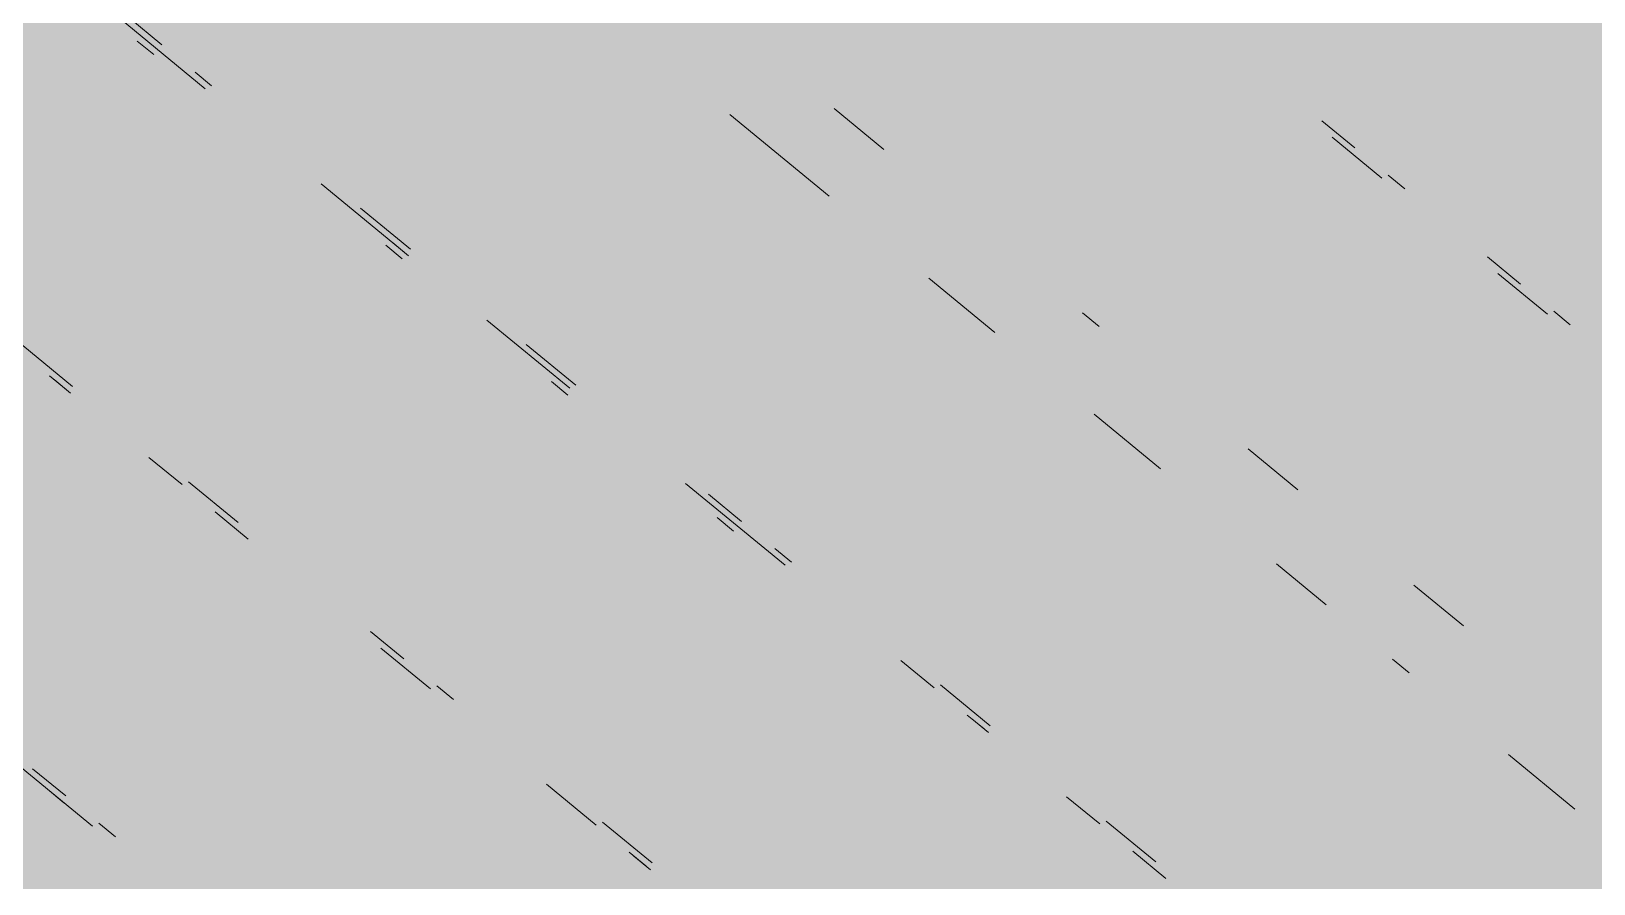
# Model space of a CAD drawing. Header units: millimetres. Extents: x 5 to 1315, y 5 to 292.
# Drawn here: x 1197.866 to 1200.957, y 91.108 to 92.795 of the extents above; entities that cross this region are included whole.
import ezdxf

# ---------------------------------------------------------------- set-up
doc = ezdxf.new("R2010")
doc.units = ezdxf.units.MM
doc.layers.add('EXISTING', color=7, linetype='Continuous')
doc.layers.add('IMAGES', color=7, linetype='Continuous')

# ---------------------------------------------------------------- blocks, each defined once
blk = doc.blocks.new('SHEET_03')
at = {"layer": 'EXISTING', "color": 250, "lineweight": 9}
for p, q in [((298.0139, 92.8425), (298.2105, 92.6809)), ((298.1247, 92.7676), (298.0591, 92.8214)), ((298.1088, 92.7483), (298.076, 92.7752)), ((298.2229, 92.6868), (298.1902, 92.7137)), ((299.2482, 92.6296), (299.4448, 92.468)), ((299.5525, 92.5609), (299.4542, 92.6417)), ((300.4846, 92.5637), (300.4191, 92.6176)), ((300.4393, 92.5848), (300.5376, 92.504)), ((300.5829, 92.4829), (300.5501, 92.5099)), ((298.4398, 92.4924), (298.6036, 92.3577)), ((298.6161, 92.3636), (298.5178, 92.4444)), ((298.6002, 92.3443), (298.5675, 92.3712)), ((298.6127, 92.3502), (298.58, 92.3771)), ((300.8122, 92.2944), (300.7467, 92.3483)), ((299.6414, 92.3064), (299.7724, 92.1986)), ((300.767, 92.3155), (300.8653, 92.2347)), ((299.9785, 92.2107), (299.9457, 92.2377)), ((300.9105, 92.2136), (300.8778, 92.2406)), ((298.7674, 92.223), (298.9313, 92.0884)), ((297.9476, 92.0921), (297.8493, 92.1729)), ((298.9437, 92.0942), (298.8455, 92.175)), ((297.9024, 92.1131), (297.9351, 92.0862)), ((297.9442, 92.0786), (297.9115, 92.1056)), ((298.9279, 92.075), (298.8951, 92.1019)), ((299.969, 92.037), (300.1001, 91.9293)), ((298.099, 91.9515), (298.1645, 91.8977)), ((300.3716, 91.8875), (300.2733, 91.9683)), ((298.2753, 91.8227), (298.177, 91.9035)), ((299.1606, 91.8999), (299.3572, 91.7383)), ((299.2714, 91.8249), (299.2059, 91.8788)), ((298.23, 91.8438), (298.2955, 91.7899)), ((299.2555, 91.8056), (299.2227, 91.8326)), ((299.3697, 91.7441), (299.3369, 91.7711)), ((300.3294, 91.7408), (300.4277, 91.66)), ((300.6993, 91.6182), (300.601, 91.699)), ((298.6029, 91.5534), (298.5374, 91.6073)), ((298.5577, 91.5745), (298.6559, 91.4937)), ((299.5865, 91.5497), (299.6521, 91.4959)), ((300.5588, 91.5522), (300.5915, 91.5253)), ((298.7012, 91.4726), (298.6684, 91.4995)), ((299.7628, 91.4209), (299.6645, 91.5017)), ((299.7176, 91.442), (299.7503, 91.4151)), ((299.7594, 91.4075), (299.7267, 91.4344)), ((300.7881, 91.3637), (300.9192, 91.256)), ((297.8237, 91.3568), (297.9875, 91.2222)), ((297.9344, 91.2819), (297.8689, 91.3358)), ((298.8853, 91.3051), (298.9836, 91.2243)), ((297.931, 91.2685), (297.8983, 91.2954)), ((299.9142, 91.2804), (299.9797, 91.2265)), ((298.0327, 91.2011), (298, 91.228)), ((299.0944, 91.1494), (298.9961, 91.2302)), ((300.0905, 91.1516), (299.9922, 91.2324)), ((299.0491, 91.1705), (299.0819, 91.1435)), ((299.091, 91.136), (299.0582, 91.1629)), ((300.0452, 91.1727), (300.1107, 91.1188))]:
    blk.add_line(p, q, dxfattribs=at)
at = {"layer": 'IMAGES', "color": 7}
for points in [[(297.3327, 92.7366), (298.0073, 92.7366), (297.3327, 92.833), (298.0073, 92.833)], [(298.0073, 92.7366), (298.2, 92.7366), (298.0073, 92.833), (298.2, 92.833)], [(298.2, 92.7366), (298.7782, 92.7366), (298.2, 92.833), (298.7782, 92.833)], [(298.7782, 92.7366), (298.8745, 92.7366), (298.7782, 92.833), (298.8745, 92.833)], [(298.8745, 92.6402), (298.9709, 92.6402), (298.8745, 92.833), (298.9709, 92.833)], [(298.9709, 92.7366), (299.3564, 92.7366), (298.9709, 92.833), (299.3564, 92.833)], [(299.3564, 92.7366), (299.4527, 92.7366), (299.3564, 92.833), (299.4527, 92.833)], [(299.4527, 92.7366), (299.5491, 92.7366), (299.4527, 92.833), (299.5491, 92.833)], [(299.5491, 92.7366), (299.9345, 92.7366), (299.5491, 92.833), (299.9345, 92.833)], [(299.9345, 92.7366), (300.0309, 92.7366), (299.9345, 92.833), (300.0309, 92.833)], [(300.0309, 92.7366), (300.1273, 92.7366), (300.0309, 92.833), (300.1273, 92.833)], [(300.1273, 92.7366), (300.2236, 92.7366), (300.1273, 92.833), (300.2236, 92.833)], [(300.2236, 92.7366), (300.32, 92.7366), (300.2236, 92.833), (300.32, 92.833)], [(300.32, 92.7366), (300.4164, 92.7366), (300.32, 92.833), (300.4164, 92.833)], [(300.4164, 92.7366), (300.9945, 92.7366), (300.4164, 92.833), (300.9945, 92.833)], [(297.4291, 92.6402), (298.1036, 92.6402), (297.4291, 92.7366), (298.1036, 92.7366)], [(298.1036, 92.6402), (298.2964, 92.6402), (298.1036, 92.7366), (298.2964, 92.7366)], [(298.2964, 92.6402), (298.3927, 92.6402), (298.2964, 92.7366), (298.3927, 92.7366)], [(298.3927, 92.6402), (298.4891, 92.6402), (298.3927, 92.7366), (298.4891, 92.7366)], [(298.4891, 92.6402), (298.8745, 92.6402), (298.4891, 92.7366), (298.8745, 92.7366)], [(298.9709, 92.6402), (299.1636, 92.6402), (298.9709, 92.7366), (299.1636, 92.7366)], [(299.1636, 92.6402), (299.26, 92.6402), (299.1636, 92.7366), (299.26, 92.7366)], [(299.26, 92.6402), (299.3564, 92.6402), (299.26, 92.7366), (299.3564, 92.7366)], [(299.3564, 92.6402), (299.4527, 92.6402), (299.3564, 92.7366), (299.4527, 92.7366)], [(299.4527, 92.6402), (299.5491, 92.6402), (299.4527, 92.7366), (299.5491, 92.7366)], [(299.5491, 92.6402), (299.6455, 92.6402), (299.5491, 92.7366), (299.6455, 92.7366)], [(299.6455, 92.6402), (300.0309, 92.6402), (299.6455, 92.7366), (300.0309, 92.7366)], [(300.0309, 92.6402), (300.1273, 92.6402), (300.0309, 92.7366), (300.1273, 92.7366)], [(300.1273, 92.6402), (300.2236, 92.6402), (300.1273, 92.7366), (300.2236, 92.7366)], [(300.2236, 92.6402), (300.4164, 92.6402), (300.2236, 92.7366), (300.4164, 92.7366)], [(300.4164, 92.6402), (300.5127, 92.6402), (300.4164, 92.7366), (300.5127, 92.7366)], [(300.5127, 92.6402), (300.6091, 92.6402), (300.5127, 92.7366), (300.6091, 92.7366)], [(300.6091, 92.6402), (301.0909, 92.6402), (300.6091, 92.7366), (301.0909, 92.7366)], [(297.6218, 92.5438), (298.1036, 92.5438), (297.6218, 92.6402), (298.1036, 92.6402)], [(298.1036, 92.5438), (298.2, 92.5438), (298.1036, 92.6402), (298.2, 92.6402)], [(298.2, 92.5438), (298.2964, 92.5438), (298.2, 92.6402), (298.2964, 92.6402)], [(298.2964, 92.5438), (298.3927, 92.5438), (298.2964, 92.6402), (298.3927, 92.6402)], [(298.3927, 92.5438), (298.4891, 92.5438), (298.3927, 92.6402), (298.4891, 92.6402)], [(298.4891, 92.5438), (298.5855, 92.5438), (298.4891, 92.6402), (298.5855, 92.6402)], [(298.5855, 92.5438), (298.9709, 92.5438), (298.5855, 92.6402), (298.9709, 92.6402)], [(298.9709, 92.5438), (299.0673, 92.5438), (298.9709, 92.6402), (299.0673, 92.6402)], [(299.0673, 92.5438), (299.1636, 92.5438), (299.0673, 92.6402), (299.1636, 92.6402)], [(299.1636, 92.5438), (299.26, 92.5438), (299.1636, 92.6402), (299.26, 92.6402)], [(299.26, 92.5438), (299.3564, 92.5438), (299.26, 92.6402), (299.3564, 92.6402)], [(299.3564, 92.5438), (299.4527, 92.5438), (299.3564, 92.6402), (299.4527, 92.6402)], [(299.4527, 92.5438), (299.5491, 92.5438), (299.4527, 92.6402), (299.5491, 92.6402)], [(299.5491, 92.5438), (299.6455, 92.5438), (299.5491, 92.6402), (299.6455, 92.6402)], [(299.6455, 92.5438), (299.7418, 92.5438), (299.6455, 92.6402), (299.7418, 92.6402)], [(299.7418, 92.5438), (300.2236, 92.5438), (299.7418, 92.6402), (300.2236, 92.6402)], [(300.2236, 92.5438), (300.32, 92.5438), (300.2236, 92.6402), (300.32, 92.6402)], [(300.32, 92.5438), (300.5127, 92.5438), (300.32, 92.6402), (300.5127, 92.6402)], [(300.5127, 92.5438), (300.6091, 92.5438), (300.5127, 92.6402), (300.6091, 92.6402)], [(300.6091, 92.5438), (300.7055, 92.5438), (300.6091, 92.6402), (300.7055, 92.6402)], [(300.7055, 92.5438), (301.1873, 92.5438), (300.7055, 92.6402), (301.1873, 92.6402)], [(297.7182, 92.4474), (298.2, 92.4474), (297.7182, 92.5438), (298.2, 92.5438)], [(298.2, 92.4474), (298.2964, 92.4474), (298.2, 92.5438), (298.2964, 92.5438)], [(298.2964, 92.4474), (298.3927, 92.4474), (298.2964, 92.5438), (298.3927, 92.5438)], [(298.3927, 92.4474), (298.5855, 92.4474), (298.3927, 92.5438), (298.5855, 92.5438)], [(298.5855, 92.4474), (298.6818, 92.4474), (298.5855, 92.5438), (298.6818, 92.5438)], [(298.6818, 92.4474), (299.1636, 92.4474), (298.6818, 92.5438), (299.1636, 92.5438)], [(299.1636, 92.4474), (299.26, 92.4474), (299.1636, 92.5438), (299.26, 92.5438)], [(299.26, 92.4474), (299.3564, 92.4474), (299.26, 92.5438), (299.3564, 92.5438)], [(299.3564, 92.4474), (299.4527, 92.4474), (299.3564, 92.5438), (299.4527, 92.5438)], [(299.4527, 92.4474), (299.5491, 92.4474), (299.4527, 92.5438), (299.5491, 92.5438)], [(299.5491, 92.4474), (299.6455, 92.4474), (299.5491, 92.5438), (299.6455, 92.5438)], [(299.6455, 92.4474), (299.7418, 92.4474), (299.6455, 92.5438), (299.7418, 92.5438)], [(299.7418, 92.4474), (299.8382, 92.4474), (299.7418, 92.5438), (299.8382, 92.5438)], [(299.8382, 92.4474), (300.32, 92.4474), (299.8382, 92.5438), (300.32, 92.5438)], [(300.32, 92.4474), (300.4164, 92.4474), (300.32, 92.5438), (300.4164, 92.5438)], [(300.4164, 92.4474), (300.6091, 92.4474), (300.4164, 92.5438), (300.6091, 92.5438)], [(300.6091, 92.4474), (300.7055, 92.4474), (300.6091, 92.5438), (300.7055, 92.5438)], [(300.7055, 92.4474), (300.8018, 92.4474), (300.7055, 92.5438), (300.8018, 92.5438)], [(300.8018, 92.4474), (301.2836, 92.4474), (300.8018, 92.5438), (301.2836, 92.5438)], [(297.8145, 92.351), (298.2964, 92.351), (297.8145, 92.4474), (298.2964, 92.4474)], [(298.2964, 92.351), (298.3927, 92.351), (298.2964, 92.4474), (298.3927, 92.4474)], [(298.3927, 92.351), (298.4891, 92.351), (298.3927, 92.4474), (298.4891, 92.4474)], [(298.4891, 92.351), (298.6818, 92.351), (298.4891, 92.4474), (298.6818, 92.4474)], [(298.6818, 92.351), (298.7782, 92.351), (298.6818, 92.4474), (298.7782, 92.4474)], [(298.7782, 92.351), (298.8745, 92.351), (298.7782, 92.4474), (298.8745, 92.4474)], [(298.8745, 92.351), (299.26, 92.351), (298.8745, 92.4474), (299.26, 92.4474)], [(299.26, 92.351), (299.3564, 92.351), (299.26, 92.4474), (299.3564, 92.4474)], [(299.3564, 92.351), (299.4527, 92.351), (299.3564, 92.4474), (299.4527, 92.4474)], [(299.4527, 92.351), (299.5491, 92.351), (299.4527, 92.4474), (299.5491, 92.4474)], [(299.5491, 92.351), (299.7418, 92.351), (299.5491, 92.4474), (299.7418, 92.4474)], [(299.7418, 92.351), (299.8382, 92.351), (299.7418, 92.4474), (299.8382, 92.4474)], [(299.8382, 92.351), (299.9345, 92.351), (299.8382, 92.4474), (299.9345, 92.4474)], [(299.9345, 92.351), (300.0309, 92.351), (299.9345, 92.4474), (300.0309, 92.4474)], [(300.0309, 92.351), (300.4164, 92.351), (300.0309, 92.4474), (300.4164, 92.4474)], [(300.4164, 92.351), (300.5127, 92.351), (300.4164, 92.4474), (300.5127, 92.4474)], [(300.5127, 92.2546), (300.6091, 92.2546), (300.5127, 92.4474), (300.6091, 92.4474)], [(300.6091, 92.351), (300.8018, 92.351), (300.6091, 92.4474), (300.8018, 92.4474)], [(300.8018, 92.351), (300.8982, 92.351), (300.8018, 92.4474), (300.8982, 92.4474)], [(300.8982, 92.351), (301.38, 92.351), (300.8982, 92.4474), (301.38, 92.4474)], [(297.8145, 92.2546), (297.9109, 92.2546), (297.8145, 92.351), (297.9109, 92.351)], [(297.9109, 92.2546), (298.3927, 92.2546), (297.9109, 92.351), (298.3927, 92.351)], [(298.3927, 92.2546), (298.4891, 92.2546), (298.3927, 92.351), (298.4891, 92.351)], [(298.4891, 92.2546), (298.5855, 92.2546), (298.4891, 92.351), (298.5855, 92.351)], [(298.5855, 92.2546), (298.7782, 92.2546), (298.5855, 92.351), (298.7782, 92.351)], [(298.7782, 92.2546), (298.8745, 92.2546), (298.7782, 92.351), (298.8745, 92.351)], [(298.8745, 92.2546), (298.9709, 92.2546), (298.8745, 92.351), (298.9709, 92.351)], [(298.9709, 92.2546), (299.3564, 92.2546), (298.9709, 92.351), (299.3564, 92.351)], [(299.3564, 92.2546), (299.4527, 92.2546), (299.3564, 92.351), (299.4527, 92.351)], [(299.4527, 92.2546), (299.5491, 92.2546), (299.4527, 92.351), (299.5491, 92.351)], [(299.5491, 92.2546), (299.6455, 92.2546), (299.5491, 92.351), (299.6455, 92.351)], [(299.6455, 92.2546), (299.7418, 92.2546), (299.6455, 92.351), (299.7418, 92.351)], [(299.7418, 92.2546), (299.8382, 92.2546), (299.7418, 92.351), (299.8382, 92.351)], [(299.8382, 92.2546), (299.9345, 92.2546), (299.8382, 92.351), (299.9345, 92.351)], [(299.9345, 92.2546), (300.1273, 92.2546), (299.9345, 92.351), (300.1273, 92.351)], [(300.1273, 92.2546), (300.5127, 92.2546), (300.1273, 92.351), (300.5127, 92.351)], [(300.6091, 92.2546), (300.7055, 92.2546), (300.6091, 92.351), (300.7055, 92.351)], [(300.7055, 92.2546), (300.8018, 92.2546), (300.7055, 92.351), (300.8018, 92.351)], [(300.8018, 92.2546), (300.8982, 92.2546), (300.8018, 92.351), (300.8982, 92.351)], [(300.8982, 92.2546), (300.9945, 92.2546), (300.8982, 92.351), (300.9945, 92.351)], [(297.8145, 92.1582), (297.9109, 92.1582), (297.8145, 92.2546), (297.9109, 92.2546)], [(297.9109, 92.1582), (298.4891, 92.1582), (297.9109, 92.2546), (298.4891, 92.2546)], [(298.4891, 92.1582), (298.5855, 92.1582), (298.4891, 92.2546), (298.5855, 92.2546)], [(298.5855, 92.1582), (298.6818, 92.1582), (298.5855, 92.2546), (298.6818, 92.2546)], [(298.6818, 92.1582), (298.8745, 92.1582), (298.6818, 92.2546), (298.8745, 92.2546)], [(298.8745, 92.1582), (298.9709, 92.1582), (298.8745, 92.2546), (298.9709, 92.2546)], [(298.9709, 92.1582), (299.0673, 92.1582), (298.9709, 92.2546), (299.0673, 92.2546)], [(299.0673, 92.1582), (299.5491, 92.1582), (299.0673, 92.2546), (299.5491, 92.2546)], [(299.5491, 92.1582), (299.6455, 92.1582), (299.5491, 92.2546), (299.6455, 92.2546)], [(299.6455, 92.1582), (299.7418, 92.1582), (299.6455, 92.2546), (299.7418, 92.2546)], [(299.7418, 92.1582), (299.8382, 92.1582), (299.7418, 92.2546), (299.8382, 92.2546)], [(299.8382, 92.1582), (299.9345, 92.1582), (299.8382, 92.2546), (299.9345, 92.2546)], [(299.9345, 92.1582), (300.0309, 92.1582), (299.9345, 92.2546), (300.0309, 92.2546)], [(300.0309, 92.1582), (300.1273, 92.1582), (300.0309, 92.2546), (300.1273, 92.2546)], [(300.1273, 92.1582), (300.2236, 92.1582), (300.1273, 92.2546), (300.2236, 92.2546)], [(300.2236, 92.1582), (300.6091, 92.1582), (300.2236, 92.2546), (300.6091, 92.2546)], [(300.6091, 92.1582), (300.8018, 92.1582), (300.6091, 92.2546), (300.8018, 92.2546)], [(300.8018, 92.1582), (300.9945, 92.1582), (300.8018, 92.2546), (300.9945, 92.2546)], [(297.8145, 92.0618), (298.0073, 92.0618), (297.8145, 92.1582), (298.0073, 92.1582)], [(298.0073, 92.0618), (298.1036, 92.0618), (298.0073, 92.1582), (298.1036, 92.1582)], [(298.1036, 92.0618), (298.2, 92.0618), (298.1036, 92.1582), (298.2, 92.1582)], [(298.2, 92.0618), (298.6818, 92.0618), (298.2, 92.1582), (298.6818, 92.1582)], [(298.6818, 92.0618), (298.7782, 92.0618), (298.6818, 92.1582), (298.7782, 92.1582)], [(298.7782, 92.0618), (298.8745, 92.0618), (298.7782, 92.1582), (298.8745, 92.1582)], [(298.8745, 92.0618), (298.9709, 92.0618), (298.8745, 92.1582), (298.9709, 92.1582)], [(298.9709, 92.0618), (299.0673, 92.0618), (298.9709, 92.1582), (299.0673, 92.1582)], [(299.0673, 92.0618), (299.1636, 92.0618), (299.0673, 92.1582), (299.1636, 92.1582)], [(299.1636, 92.0618), (299.6455, 92.0618), (299.1636, 92.1582), (299.6455, 92.1582)], [(299.6455, 92.0618), (299.7418, 92.0618), (299.6455, 92.1582), (299.7418, 92.1582)], [(299.7418, 92.0618), (299.8382, 92.0618), (299.7418, 92.1582), (299.8382, 92.1582)], [(299.8382, 92.0618), (299.9345, 92.0618), (299.8382, 92.1582), (299.9345, 92.1582)], [(299.9345, 92.0618), (300.1273, 92.0618), (299.9345, 92.1582), (300.1273, 92.1582)], [(300.1273, 92.0618), (300.2236, 92.0618), (300.1273, 92.1582), (300.2236, 92.1582)], [(300.2236, 92.0618), (300.32, 92.0618), (300.2236, 92.1582), (300.32, 92.1582)], [(300.32, 92.0618), (300.8982, 92.0618), (300.32, 92.1582), (300.8982, 92.1582)], [(300.8982, 92.0618), (300.9945, 92.0618), (300.8982, 92.1582), (300.9945, 92.1582)], [(297.8145, 91.9654), (297.9109, 91.9654), (297.8145, 92.0618), (297.9109, 92.0618)], [(297.9109, 91.9654), (298.0073, 91.9654), (297.9109, 92.0618), (298.0073, 92.0618)], [(298.0073, 91.9654), (298.1036, 91.9654), (298.0073, 92.0618), (298.1036, 92.0618)], [(298.1036, 91.9654), (298.2, 91.9654), (298.1036, 92.0618), (298.2, 92.0618)], [(298.2, 91.9654), (298.2964, 91.9654), (298.2, 92.0618), (298.2964, 92.0618)], [(298.2964, 91.9654), (298.7782, 91.9654), (298.2964, 92.0618), (298.7782, 92.0618)], [(298.7782, 91.9654), (298.8745, 91.9654), (298.7782, 92.0618), (298.8745, 92.0618)], [(298.8745, 91.9654), (298.9709, 91.9654), (298.8745, 92.0618), (298.9709, 92.0618)], [(298.9709, 91.9654), (299.0673, 91.9654), (298.9709, 92.0618), (299.0673, 92.0618)], [(299.0673, 91.9654), (299.1636, 91.9654), (299.0673, 92.0618), (299.1636, 92.0618)], [(299.1636, 91.9654), (299.26, 91.9654), (299.1636, 92.0618), (299.26, 92.0618)], [(299.26, 91.9654), (299.7418, 91.9654), (299.26, 92.0618), (299.7418, 92.0618)], [(299.7418, 91.9654), (299.8382, 91.9654), (299.7418, 92.0618), (299.8382, 92.0618)], [(299.8382, 91.9654), (299.9345, 91.9654), (299.8382, 92.0618), (299.9345, 92.0618)], [(299.9345, 91.9654), (300.0309, 91.9654), (299.9345, 92.0618), (300.0309, 92.0618)], [(300.0309, 91.9654), (300.1273, 91.9654), (300.0309, 92.0618), (300.1273, 92.0618)], [(300.1273, 91.9654), (300.2236, 91.9654), (300.1273, 92.0618), (300.2236, 92.0618)], [(300.2236, 91.9654), (300.32, 91.9654), (300.2236, 92.0618), (300.32, 92.0618)], [(300.32, 91.9654), (300.4164, 91.9654), (300.32, 92.0618), (300.4164, 92.0618)], [(300.4164, 91.9654), (300.8982, 91.9654), (300.4164, 92.0618), (300.8982, 92.0618)], [(300.8982, 91.9654), (300.9945, 91.9654), (300.8982, 92.0618), (300.9945, 92.0618)], [(297.4291, 91.869), (297.9109, 91.869), (297.4291, 91.9654), (297.9109, 91.9654)], [(297.9109, 91.869), (298.0073, 91.869), (297.9109, 91.9654), (298.0073, 91.9654)], [(298.0073, 91.869), (298.1036, 91.869), (298.0073, 91.9654), (298.1036, 91.9654)], [(298.1036, 91.869), (298.2964, 91.869), (298.1036, 91.9654), (298.2964, 91.9654)], [(298.2964, 91.869), (298.3927, 91.869), (298.2964, 91.9654), (298.3927, 91.9654)], [(298.3927, 91.869), (298.8745, 91.869), (298.3927, 91.9654), (298.8745, 91.9654)], [(298.8745, 91.869), (298.9709, 91.869), (298.8745, 91.9654), (298.9709, 91.9654)], [(298.9709, 91.869), (299.0673, 91.869), (298.9709, 91.9654), (299.0673, 91.9654)], [(299.0673, 91.869), (299.26, 91.869), (299.0673, 91.9654), (299.26, 91.9654)], [(299.26, 91.869), (299.3564, 91.869), (299.26, 91.9654), (299.3564, 91.9654)], [(299.3564, 91.869), (299.4527, 91.869), (299.3564, 91.9654), (299.4527, 91.9654)], [(299.4527, 91.869), (299.8382, 91.869), (299.4527, 91.9654), (299.8382, 91.9654)], [(299.8382, 91.869), (299.9345, 91.869), (299.8382, 91.9654), (299.9345, 91.9654)], [(299.9345, 91.869), (300.0309, 91.869), (299.9345, 91.9654), (300.0309, 91.9654)], [(300.0309, 91.869), (300.1273, 91.869), (300.0309, 91.9654), (300.1273, 91.9654)], [(300.1273, 91.869), (300.2236, 91.869), (300.1273, 91.9654), (300.2236, 91.9654)], [(300.2236, 91.869), (300.32, 91.869), (300.2236, 91.9654), (300.32, 91.9654)], [(300.32, 91.869), (300.4164, 91.869), (300.32, 91.9654), (300.4164, 91.9654)], [(300.4164, 91.869), (300.5127, 91.869), (300.4164, 91.9654), (300.5127, 91.9654)], [(300.5127, 91.869), (300.6091, 91.869), (300.5127, 91.9654), (300.6091, 91.9654)], [(300.6091, 91.869), (300.9945, 91.869), (300.6091, 91.9654), (300.9945, 91.9654)], [(297.3327, 91.7726), (298.0073, 91.7726), (297.3327, 91.869), (298.0073, 91.869)], [(298.0073, 91.7726), (298.1036, 91.7726), (298.0073, 91.869), (298.1036, 91.869)], [(298.1036, 91.7726), (298.2, 91.7726), (298.1036, 91.869), (298.2, 91.869)], [(298.2, 91.7726), (298.3927, 91.7726), (298.2, 91.869), (298.3927, 91.869)], [(298.3927, 91.7726), (298.4891, 91.7726), (298.3927, 91.869), (298.4891, 91.869)], [(298.4891, 91.7726), (299.1636, 91.7726), (298.4891, 91.869), (299.1636, 91.869)], [(299.1636, 91.7726), (299.3564, 91.7726), (299.1636, 91.869), (299.3564, 91.869)], [(299.3564, 91.7726), (299.4527, 91.7726), (299.3564, 91.869), (299.4527, 91.869)], [(299.4527, 91.7726), (299.9345, 91.7726), (299.4527, 91.869), (299.9345, 91.869)], [(299.9345, 91.7726), (300.0309, 91.7726), (299.9345, 91.869), (300.0309, 91.869)], [(300.0309, 91.7726), (300.1273, 91.7726), (300.0309, 91.869), (300.1273, 91.869)], [(300.1273, 91.7726), (300.32, 91.7726), (300.1273, 91.869), (300.32, 91.869)], [(300.32, 91.7726), (300.4164, 91.7726), (300.32, 91.869), (300.4164, 91.869)], [(300.4164, 91.7726), (300.5127, 91.7726), (300.4164, 91.869), (300.5127, 91.869)], [(300.5127, 91.7726), (300.6091, 91.7726), (300.5127, 91.869), (300.6091, 91.869)], [(300.6091, 91.7726), (300.7055, 91.7726), (300.6091, 91.869), (300.7055, 91.869)], [(300.7055, 91.7726), (301.0909, 91.7726), (300.7055, 91.869), (301.0909, 91.869)], [(297.6218, 91.6762), (298.1036, 91.6762), (297.6218, 91.7726), (298.1036, 91.7726)], [(298.1036, 91.6762), (298.2, 91.6762), (298.1036, 91.7726), (298.2, 91.7726)], [(298.2, 91.6762), (298.2964, 91.6762), (298.2, 91.7726), (298.2964, 91.7726)], [(298.2964, 91.6762), (298.3927, 91.6762), (298.2964, 91.7726), (298.3927, 91.7726)], [(298.3927, 91.6762), (298.4891, 91.6762), (298.3927, 91.7726), (298.4891, 91.7726)], [(298.4891, 91.6762), (298.5855, 91.6762), (298.4891, 91.7726), (298.5855, 91.7726)], [(298.5855, 91.6762), (299.1636, 91.6762), (298.5855, 91.7726), (299.1636, 91.7726)], [(299.1636, 91.6762), (299.26, 91.6762), (299.1636, 91.7726), (299.26, 91.7726)], [(299.26, 91.6762), (299.4527, 91.6762), (299.26, 91.7726), (299.4527, 91.7726)], [(299.4527, 91.6762), (299.5491, 91.6762), (299.4527, 91.7726), (299.5491, 91.7726)], [(299.5491, 91.6762), (299.6455, 91.6762), (299.5491, 91.7726), (299.6455, 91.7726)], [(299.6455, 91.6762), (300.0309, 91.6762), (299.6455, 91.7726), (300.0309, 91.7726)], [(300.0309, 91.6762), (300.1273, 91.6762), (300.0309, 91.7726), (300.1273, 91.7726)], [(300.1273, 91.6762), (300.2236, 91.6762), (300.1273, 91.7726), (300.2236, 91.7726)], [(300.2236, 91.6762), (300.5127, 91.6762), (300.2236, 91.7726), (300.5127, 91.7726)], [(300.5127, 91.6762), (300.6091, 91.6762), (300.5127, 91.7726), (300.6091, 91.7726)], [(300.6091, 91.6762), (300.7055, 91.6762), (300.6091, 91.7726), (300.7055, 91.7726)], [(300.7055, 91.6762), (300.8018, 91.6762), (300.7055, 91.7726), (300.8018, 91.7726)], [(300.8018, 91.6762), (301.1873, 91.6762), (300.8018, 91.7726), (301.1873, 91.7726)], [(297.7182, 91.5798), (298.2964, 91.5798), (297.7182, 91.6762), (298.2964, 91.6762)], [(298.2964, 91.5798), (298.3927, 91.5798), (298.2964, 91.6762), (298.3927, 91.6762)], [(298.3927, 91.5798), (298.5855, 91.5798), (298.3927, 91.6762), (298.5855, 91.6762)], [(298.5855, 91.5798), (298.6818, 91.5798), (298.5855, 91.6762), (298.6818, 91.6762)], [(298.6818, 91.5798), (298.7782, 91.5798), (298.6818, 91.6762), (298.7782, 91.6762)], [(298.7782, 91.5798), (299.26, 91.5798), (298.7782, 91.6762), (299.26, 91.6762)], [(299.26, 91.5798), (299.3564, 91.5798), (299.26, 91.6762), (299.3564, 91.6762)], [(299.3564, 91.5798), (299.4527, 91.5798), (299.3564, 91.6762), (299.4527, 91.6762)], [(299.4527, 91.5798), (299.5491, 91.5798), (299.4527, 91.6762), (299.5491, 91.6762)], [(299.5491, 91.5798), (299.6455, 91.5798), (299.5491, 91.6762), (299.6455, 91.6762)], [(299.6455, 91.5798), (299.7418, 91.5798), (299.6455, 91.6762), (299.7418, 91.6762)], [(299.7418, 91.5798), (300.1273, 91.5798), (299.7418, 91.6762), (300.1273, 91.6762)], [(300.1273, 91.5798), (300.2236, 91.5798), (300.1273, 91.6762), (300.2236, 91.6762)], [(300.2236, 91.5798), (300.32, 91.5798), (300.2236, 91.6762), (300.32, 91.6762)], [(300.32, 91.5798), (300.4164, 91.5798), (300.32, 91.6762), (300.4164, 91.6762)], [(300.4164, 91.5798), (300.5127, 91.5798), (300.4164, 91.6762), (300.5127, 91.6762)], [(300.5127, 91.5798), (300.6091, 91.5798), (300.5127, 91.6762), (300.6091, 91.6762)], [(300.6091, 91.5798), (300.7055, 91.5798), (300.6091, 91.6762), (300.7055, 91.6762)], [(300.7055, 91.5798), (300.8018, 91.5798), (300.7055, 91.6762), (300.8018, 91.6762)], [(300.8018, 91.5798), (300.8982, 91.5798), (300.8018, 91.6762), (300.8982, 91.6762)], [(300.8982, 91.5798), (300.9945, 91.5798), (300.8982, 91.6762), (300.9945, 91.6762)], [(297.8145, 91.4834), (297.9109, 91.4834), (297.8145, 91.5798), (297.9109, 91.5798)], [(297.9109, 91.4834), (298.3927, 91.4834), (297.9109, 91.5798), (298.3927, 91.5798)], [(298.3927, 91.4834), (298.4891, 91.4834), (298.3927, 91.5798), (298.4891, 91.5798)], [(298.4891, 91.4834), (298.6818, 91.4834), (298.4891, 91.5798), (298.6818, 91.5798)], [(298.6818, 91.4834), (298.7782, 91.4834), (298.6818, 91.5798), (298.7782, 91.5798)], [(298.7782, 91.4834), (298.8745, 91.4834), (298.7782, 91.5798), (298.8745, 91.5798)], [(298.8745, 91.4834), (299.3564, 91.4834), (298.8745, 91.5798), (299.3564, 91.5798)], [(299.3564, 91.4834), (299.4527, 91.4834), (299.3564, 91.5798), (299.4527, 91.5798)], [(299.4527, 91.4834), (299.5491, 91.4834), (299.4527, 91.5798), (299.5491, 91.5798)], [(299.5491, 91.4834), (299.6455, 91.4834), (299.5491, 91.5798), (299.6455, 91.5798)], [(299.6455, 91.4834), (299.7418, 91.4834), (299.6455, 91.5798), (299.7418, 91.5798)], [(299.7418, 91.4834), (299.8382, 91.4834), (299.7418, 91.5798), (299.8382, 91.5798)], [(299.8382, 91.4834), (300.32, 91.4834), (299.8382, 91.5798), (300.32, 91.5798)], [(300.32, 91.4834), (300.4164, 91.4834), (300.32, 91.5798), (300.4164, 91.5798)], [(300.4164, 91.4834), (300.6091, 91.4834), (300.4164, 91.5798), (300.6091, 91.5798)], [(300.6091, 91.4834), (300.7055, 91.4834), (300.6091, 91.5798), (300.7055, 91.5798)], [(300.7055, 91.4834), (300.8018, 91.4834), (300.7055, 91.5798), (300.8018, 91.5798)], [(300.8018, 91.4834), (300.8982, 91.4834), (300.8018, 91.5798), (300.8982, 91.5798)], [(300.8982, 91.4834), (300.9945, 91.4834), (300.8982, 91.5798), (300.9945, 91.5798)], [(297.8145, 91.387), (297.9109, 91.387), (297.8145, 91.4834), (297.9109, 91.4834)], [(297.9109, 91.387), (298.0073, 91.387), (297.9109, 91.4834), (298.0073, 91.4834)], [(298.0073, 91.387), (298.4891, 91.387), (298.0073, 91.4834), (298.4891, 91.4834)], [(298.4891, 91.387), (298.5855, 91.387), (298.4891, 91.4834), (298.5855, 91.4834)], [(298.5855, 91.387), (298.7782, 91.387), (298.5855, 91.4834), (298.7782, 91.4834)], [(298.7782, 91.387), (298.8745, 91.387), (298.7782, 91.4834), (298.8745, 91.4834)], [(298.8745, 91.387), (298.9709, 91.387), (298.8745, 91.4834), (298.9709, 91.4834)], [(298.9709, 91.387), (299.4527, 91.387), (298.9709, 91.4834), (299.4527, 91.4834)], [(299.4527, 91.387), (299.5491, 91.387), (299.4527, 91.4834), (299.5491, 91.4834)], [(299.5491, 91.387), (299.6455, 91.387), (299.5491, 91.4834), (299.6455, 91.4834)], [(299.6455, 91.387), (299.8382, 91.387), (299.6455, 91.4834), (299.8382, 91.4834)], [(299.8382, 91.387), (299.9345, 91.387), (299.8382, 91.4834), (299.9345, 91.4834)], [(299.9345, 91.387), (300.0309, 91.387), (299.9345, 91.4834), (300.0309, 91.4834)], [(300.0309, 91.387), (300.5127, 91.387), (300.0309, 91.4834), (300.5127, 91.4834)], [(300.5127, 91.387), (300.6091, 91.387), (300.5127, 91.4834), (300.6091, 91.4834)], [(300.6091, 91.387), (300.7055, 91.387), (300.6091, 91.4834), (300.7055, 91.4834)], [(300.7055, 91.387), (300.8018, 91.387), (300.7055, 91.4834), (300.8018, 91.4834)], [(300.8018, 91.387), (300.8982, 91.387), (300.8018, 91.4834), (300.8982, 91.4834)], [(300.8982, 91.387), (300.9945, 91.387), (300.8982, 91.4834), (300.9945, 91.4834)], [(297.8145, 91.2906), (297.9109, 91.2906), (297.8145, 91.387), (297.9109, 91.387)], [(297.9109, 91.2906), (298.0073, 91.2906), (297.9109, 91.387), (298.0073, 91.387)], [(298.0073, 91.2906), (298.1036, 91.2906), (298.0073, 91.387), (298.1036, 91.387)], [(298.1036, 91.2906), (298.5855, 91.2906), (298.1036, 91.387), (298.5855, 91.387)], [(298.5855, 91.2906), (298.6818, 91.2906), (298.5855, 91.387), (298.6818, 91.387)], [(298.6818, 91.2906), (298.7782, 91.2906), (298.6818, 91.387), (298.7782, 91.387)], [(298.7782, 91.2906), (298.8745, 91.2906), (298.7782, 91.387), (298.8745, 91.387)], [(298.8745, 91.2906), (298.9709, 91.2906), (298.8745, 91.387), (298.9709, 91.387)], [(298.9709, 91.2906), (299.0673, 91.2906), (298.9709, 91.387), (299.0673, 91.387)], [(299.0673, 91.2906), (299.5491, 91.2906), (299.0673, 91.387), (299.5491, 91.387)], [(299.5491, 91.2906), (299.6455, 91.2906), (299.5491, 91.387), (299.6455, 91.387)], [(299.6455, 91.2906), (299.7418, 91.2906), (299.6455, 91.387), (299.7418, 91.387)], [(299.7418, 91.2906), (299.8382, 91.2906), (299.7418, 91.387), (299.8382, 91.387)], [(299.8382, 91.2906), (299.9345, 91.2906), (299.8382, 91.387), (299.9345, 91.387)], [(299.9345, 91.2906), (300.0309, 91.2906), (299.9345, 91.387), (300.0309, 91.387)], [(300.0309, 91.2906), (300.1273, 91.2906), (300.0309, 91.387), (300.1273, 91.387)], [(300.1273, 91.2906), (300.5127, 91.2906), (300.1273, 91.387), (300.5127, 91.387)], [(300.5127, 91.2906), (300.6091, 91.2906), (300.5127, 91.387), (300.6091, 91.387)], [(300.6091, 91.2906), (300.7055, 91.2906), (300.6091, 91.387), (300.7055, 91.387)], [(300.7055, 91.2906), (300.8982, 91.2906), (300.7055, 91.387), (300.8982, 91.387)], [(300.8982, 91.1942), (300.9945, 91.1942), (300.8982, 91.387), (300.9945, 91.387)], [(297.8145, 91.1942), (297.9109, 91.1942), (297.8145, 91.2906), (297.9109, 91.2906)], [(297.9109, 91.1942), (298.0073, 91.1942), (297.9109, 91.2906), (298.0073, 91.2906)], [(298.0073, 91.1942), (298.1036, 91.1942), (298.0073, 91.2906), (298.1036, 91.2906)], [(298.1036, 91.1942), (298.7782, 91.1942), (298.1036, 91.2906), (298.7782, 91.2906)], [(298.7782, 91.1942), (298.8745, 91.1942), (298.7782, 91.2906), (298.8745, 91.2906)], [(298.8745, 91.1942), (299.0673, 91.1942), (298.8745, 91.2906), (299.0673, 91.2906)], [(299.0673, 91.1942), (299.1636, 91.1942), (299.0673, 91.2906), (299.1636, 91.2906)], [(299.1636, 91.1942), (299.26, 91.1942), (299.1636, 91.2906), (299.26, 91.2906)], [(299.26, 91.1942), (299.7418, 91.1942), (299.26, 91.2906), (299.7418, 91.2906)], [(299.7418, 91.1942), (299.8382, 91.1942), (299.7418, 91.2906), (299.8382, 91.2906)], [(299.8382, 91.1942), (299.9345, 91.1942), (299.8382, 91.2906), (299.9345, 91.2906)], [(299.9345, 91.1942), (300.0309, 91.1942), (299.9345, 91.2906), (300.0309, 91.2906)], [(300.0309, 91.1942), (300.1273, 91.1942), (300.0309, 91.2906), (300.1273, 91.2906)], [(300.1273, 91.1942), (300.2236, 91.1942), (300.1273, 91.2906), (300.2236, 91.2906)], [(300.2236, 91.1942), (300.7055, 91.1942), (300.2236, 91.2906), (300.7055, 91.2906)], [(300.7055, 91.1942), (300.8018, 91.1942), (300.7055, 91.2906), (300.8018, 91.2906)], [(300.8018, 91.1942), (300.8982, 91.1942), (300.8018, 91.2906), (300.8982, 91.2906)], [(297.8145, 91.0978), (297.9109, 91.0978), (297.8145, 91.1942), (297.9109, 91.1942)], [(297.9109, 91.0978), (298.0073, 91.0978), (297.9109, 91.1942), (298.0073, 91.1942)], [(298.0073, 91.0978), (298.1036, 91.0978), (298.0073, 91.1942), (298.1036, 91.1942)], [(298.1036, 91.0978), (298.2, 91.0978), (298.1036, 91.1942), (298.2, 91.1942)], [(298.2, 91.0978), (298.2964, 91.0978), (298.2, 91.1942), (298.2964, 91.1942)], [(298.2964, 91.0978), (298.3927, 91.0978), (298.2964, 91.1942), (298.3927, 91.1942)], [(298.3927, 91.0978), (298.9709, 91.0978), (298.3927, 91.1942), (298.9709, 91.1942)], [(298.9709, 91.0978), (299.1636, 91.0978), (298.9709, 91.1942), (299.1636, 91.1942)], [(299.1636, 91.0978), (299.26, 91.0978), (299.1636, 91.1942), (299.26, 91.1942)], [(299.26, 91.0978), (299.3564, 91.0978), (299.26, 91.1942), (299.3564, 91.1942)], [(299.3564, 91.0978), (299.8382, 91.0978), (299.3564, 91.1942), (299.8382, 91.1942)], [(299.8382, 91.0978), (299.9345, 91.0978), (299.8382, 91.1942), (299.9345, 91.1942)], [(299.9345, 91.0978), (300.0309, 91.0978), (299.9345, 91.1942), (300.0309, 91.1942)], [(300.0309, 91.0978), (300.1273, 91.0978), (300.0309, 91.1942), (300.1273, 91.1942)], [(300.1273, 91.0978), (300.2236, 91.0978), (300.1273, 91.1942), (300.2236, 91.1942)], [(300.2236, 91.0978), (300.32, 91.0978), (300.2236, 91.1942), (300.32, 91.1942)], [(300.32, 91.0978), (300.8018, 91.0978), (300.32, 91.1942), (300.8018, 91.1942)], [(300.8018, 91.0978), (300.8982, 91.0978), (300.8018, 91.1942), (300.8982, 91.1942)], [(300.8982, 91.0978), (300.9945, 91.0978), (300.8982, 91.1942), (300.9945, 91.1942)]]:
    blk.add_solid(points, dxfattribs=at)

msp = doc.modelspace()

# ---------------------------------------------------------------- block references
msp.add_blockref('SHEET_03', (900, 0))

doc.saveas('drawing.dxf')
